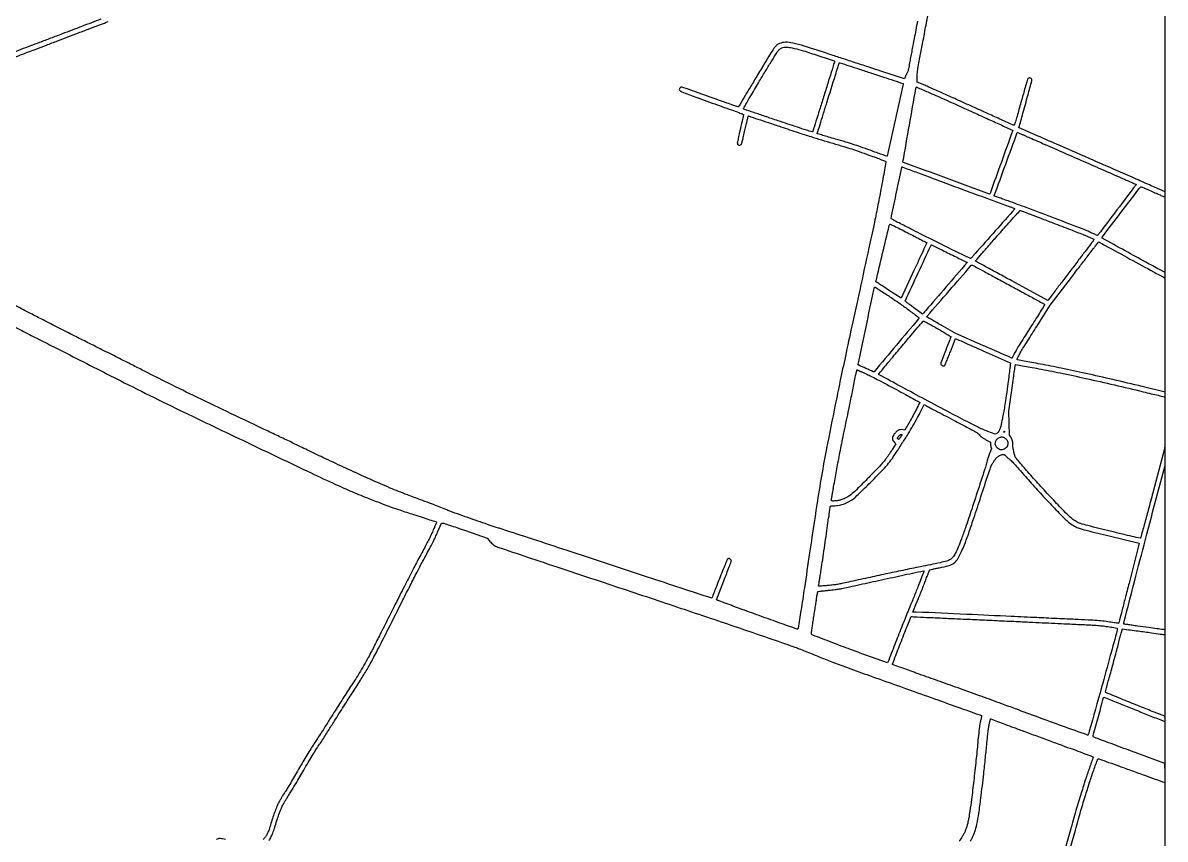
# Model space of a CAD drawing. Header units: metres. Extents: x 244 to 6504, y 133 to 4776.
# Drawn here: x 4352 to 6504, y 2454 to 3992 of the extents above; entities that cross this region are included whole.
import ezdxf

# ---------------------------------------------------------------- set-up
doc = ezdxf.new("R2010")
doc.units = ezdxf.units.M
doc.header["$MEASUREMENT"] = 0

msp = doc.modelspace()

# ---------------------------------------------------------------- linework, layer by layer
for points in [[(2390.74, 4302.36, -0.000001), (2436.6, 4383.87, -0.253439)], [(6037.25, 3995.28, -0.001031), (6034.29, 3979.01, -0.001034), (6031.3, 3962.96, -0.001868), (6028.78, 3949.83, 0.000714), (6026.52, 3938.17, 0.000752), (6024.32, 3926.71, 0.000718), (6022.46, 3916.82, 0.003389), (6021.44, 3911.13, -0.005551), (6020.4, 3905.53, -0.021191), (6019.57, 3902.07, -0.031514), (6018.65, 3899.46, -0.028581), (6017.37, 3896.89, 0.010359), (6016.41, 3895.12, 0.007847), (6015.43, 3893.15, 0.007943), (6014.56, 3891.26, 0.018252), (6013.99, 3889.81), (6012.91, 3886.76), (5968.52, 3901.27, -0.000238), (5947.8, 3908.05, -0.000123), (5921.9, 3916.55, -0.000122), (5895.28, 3925.3, -0.000185), (5872.14, 3932.92, 0.002734), (5824, 3948.51, 0.023824), (5802.28, 3954.28, 0.05706), (5788.79, 3955.61, 0.095488), (5777.66, 3953.29, 0.016651), (5774.62, 3951.89, 0.04718), (5772.65, 3950.66, 0.043196), (5770.84, 3949.02, 0.012222), (5768.33, 3946.17, 0.033666), (5765.24, 3941.93, 0.002363), (5757.45, 3929.46, 0.002726), (5747, 3912.35, 0.001047), (5732.66, 3888.45, -0.000192), (5720.52, 3868.14, -0.00031), (5710.17, 3850.87, -0.000042), (5700.94, 3835.5, -0.022695), (5700.34, 3834.59, -0.3206), (5699.07, 3834.17, -0.004671), (5691.11, 3836.73, -0.005229), (5677.9, 3841.27, -0.000529), (5646.61, 3852.41, 0.000442), (5626.27, 3859.66, 0.000723), (5609, 3865.77, 0.000063), (5593.52, 3871.22, 0.084794), (5592.9, 3871.33, 0.146142), (5591.64, 3870.95, 0.052375), (5590.18, 3869.76, 0.052374), (5588.99, 3868.28, 0.143912), (5588.62, 3867.01, 0.263346), (5590.25, 3864.14, 0.036697), (5596.59, 3860.93, 0.012305), (5609.78, 3855.83, 0.000703), (5650.77, 3841.17, -0.000437), (5686.96, 3828.25, -0.005188), (5700.93, 3823.08, -0.005258), (5708.99, 3819.91, -0.373226), (5709.59, 3818.72, 0.005015), (5706.86, 3807.23, 0.001283), (5702.66, 3788.57, 0.000248), (5698.14, 3768.13, 0.054418), (5697.92, 3766.16, 0.040264), (5697.99, 3765.34, 0.029768), (5698.19, 3764.46, 0.030367), (5698.47, 3763.65, 0.057547), (5698.82, 3763.04, 0.158162), (5700.02, 3762.17, 0.08211), (5701.88, 3761.89, 0.078537), (5703.82, 3762.23, 0.118738), (5705.26, 3763.15, 0.125516), (5705.97, 3764.39, 0.003425), (5707.6, 3770.47, 0.005641), (5709.65, 3778.68, 0.002031), (5712.38, 3790.4, -0.000739), (5714.69, 3800.41, -0.00121), (5716.68, 3808.88, -0.000111), (5718.47, 3816.47, -0.138927), (5718.62, 3816.73, -0.283233), (5718.89, 3816.8, -0.000033), (5736.81, 3810.89, -0.000857), (5756.63, 3804.31, -0.000516), (5780.12, 3796.44, 0.001122), (5812.62, 3785.6, 0.002843), (5836.3, 3777.91, 0.003575), (5856.59, 3771.6, 0.003178), (5877.77, 3765.33, -0.002049), (5898.84, 3759.15, -0.005887), (5913.4, 3754.63, -0.00628), (5927.33, 3749.92, -0.002616), (5946, 3743.24, -0.001804), (5959.38, 3738.33, -0.004154), (5969.39, 3734.51, -0.001005), (5977.51, 3731.32, -0.253585), (5977.99, 3730.74, -0.095065), (5978, 3729.99, -0.000121), (5975.31, 3715.11, -0.001062), (5972.27, 3698.45, -0.000653), (5968.61, 3678.84, -0.002709), (5962.17, 3645.55, -0.002846), (5955.48, 3612.87, -0.001691), (5945.96, 3568.51, -0.000331), (5928.53, 3488.77, 0.000531), (5913.65, 3420.57, 0.000939), (5901.54, 3364.27, 0.001118), (5891.37, 3316.06, 0.001553), (5882.5, 3272.82, 0.001435), (5866.05, 3190.22, 0.005456), (5856.5, 3138.5, 0.005108), (5847.77, 3084.98, 0.001146), (5834.05, 2993.61, -0.000374), (5824.31, 2928.06, -0.001247), (5817.78, 2885.07, -0.000189), (5812.65, 2851.94, -0.141422), (5811.93, 2850.39, -0.307135), (5810.85, 2850.1, -0.000175), (5778.19, 2861.56, -0.002169), (5743.72, 2873.84, -0.00176), (5706.87, 2887.3), (5689.71, 2893.63, 0.000001), (5674.92, 2899.09), (5662.02, 2903.85, 0.000021), (5660.45, 2904.43), (5658.42, 2905.17), (5672.54, 2941.28, 0.001206), (5677.95, 2955.22, 0.001914), (5682.51, 2967.18, 0.000404), (5686.47, 2977.71, 0.089715), (5686.66, 2978.75, 0.139372), (5686.28, 2980.1, 0.063434), (5685.12, 2981.53, 0.063066), (5683.62, 2982.64, 0.128783), (5682.22, 2983.01, 0.066031), (5681.6, 2982.93, 0.033996), (5680.85, 2982.67, 0.033082), (5680.1, 2982.29, 0.042605), (5679.48, 2981.85, 0.118093), (5678.58, 2980.63, 0.001427), (5674.77, 2971.5, 0.003696), (5670.09, 2959.97, 0.001609), (5664.04, 2944.59, -0.000069), (5658.65, 2930.73, -0.000114), (5654.09, 2919.04, -0.000003), (5649.96, 2908.46, -0.0387), (5649.89, 2908.33, -0.354303), (5649.78, 2908.29, -0.000001), (5592.12, 2927.27, -0.000136), (5528.69, 2948.18, -0.000082), (5453.35, 2973.04, 0.000165), (5377.38, 2998.1, 0.000257), (5311.87, 3019.65, 0.00007), (5254.73, 3038.4, 0.008931), (5247.59, 3040.61, -0.01315), (5231.89, 3045.59, -0.001338), (5195.01, 3058.5, -0.000654), (5156.12, 3072.28, -0.035196), (5148.93, 3075.42, 0.028038), (5145.69, 3076.89, 0.001002), (5132.93, 3081.82, 0.001845), (5117.82, 3087.55, 0.001291), (5100.74, 3093.91, -0.001687), (5076.67, 3102.9, -0.004346), (5059.36, 3109.6, -0.005052), (5043.75, 3115.98, -0.003142), (5025.56, 3123.77, -0.003721), (4994.43, 3137.6, -0.001899), (4955.53, 3155.42, -0.001894), (4917.13, 3173.36, -0.004101), (4887.77, 3187.51, 0.002252), (4874.96, 3193.74, 0.000547), (4853.75, 3203.91, 0.000561), (4829.39, 3215.53, 0.000558), (4804.97, 3227.1, -0.001172), (4735.77, 3260.01, -0.001568), (4673.16, 3290.21, -0.001753), (4619.13, 3316.72, -0.003502), (4576.62, 3338.13, 0.001208), (4554.6, 3349.35, 0.000587), (4526.4, 3363.58, 0.000582), (4497, 3378.34, 0.000839), (4470.96, 3391.32, -0.001655), (4444.78, 3404.42, -0.001111), (4414.93, 3419.56, -0.001118), (4386.09, 3434.36, -0.00221), (4363.27, 3446.26, 0.001943), (4335, 3461.02, 0.003556)], [(4506.53, 4550.67, -0.000012), (4466.32, 4647.8, -0.340914)], [(6321.33, 2423.59), (6334.92, 2471.61, -0.002075), (6345.46, 2508.29, -0.003685), (6354.5, 2538.4, -0.004383), (6362.66, 2564.09, -0.005983), (6370.49, 2587.07, -0.001582), (6374.47, 2598.21, -0.014732), (6376.35, 2602.96, -0.029857), (6377.6, 2605.45, -0.31998), (6378.57, 2605.89, -0.037537), (6379.61, 2605.6, -0.00006), (6397.65, 2599.16, -0.000476), (6417.9, 2591.9, -0.000294), (6441.68, 2583.34, 0.00016), (6465.39, 2574.79, 0.000264), (6485.41, 2567.59, 0.000008), (6503.53, 2561.09, 0.086357), (6503.79, 2561.04, 0.411341), (6503.93, 2561.17, 0.000329), (6503.97, 2566.34, 0.002857), (6503.99, 2572.16, 0.001713), (6503.94, 2579.07), (6503.77, 2597.1), (6435.87, 2622.03, -0.000473), (6397.63, 2636.11, -0.003728), (6379.96, 2642.79, -0.001942), (6368.73, 2647.18, -0.333372), (6368.09, 2648.22, -0.044633), (6368.42, 2650.03, -0.000056), (6378.25, 2685.37, -0.000027), (6388.21, 2721.14, -0.094692), (6388.6, 2721.94, -0.3375), (6388.8, 2721.99, -0.00006), (6399.69, 2717.64, -0.001202), (6411.77, 2712.77, -0.000723), (6426.08, 2706.94, 0.0015), (6451.74, 2696.54, 0.001533), (6477.26, 2686.36, 0.000205), (6501.94, 2676.63, 0.094115), (6503.65, 2676.3, 0.382656), (6503.84, 2676.48, 0.010688), (6503.95, 2677.71, 0.016689), (6504, 2679.25, 0.010022), (6503.96, 2681.09), (6503.77, 2685.87), (6483.21, 2693.84, -0.003333), (6456.44, 2704.42, -0.002053), (6425.07, 2717.22, -0.000132), (6392.04, 2730.85, -0.303581), (6391.49, 2731.69, -0.06673), (6391.57, 2732.27, -0.000125), (6394.12, 2741.63, -0.000916), (6397.02, 2752.14, -0.000567), (6400.46, 2764.49, 0.001391), (6404.4, 2778.71, 0.000934), (6408.82, 2794.98, 0.000941), (6413.05, 2810.75, 0.001862), (6416.33, 2823.28, -0.000707), (6419, 2833.56, -0.001157), (6421.29, 2842.26, -0.000106), (6423.36, 2850.04, -0.132027), (6423.52, 2850.32, -0.233216), (6423.98, 2850.47, -0.000034), (6452.97, 2846.65, -0.000913), (6478.62, 2843.22, -0.003271), (6494.99, 2840.89, 0.003732), (6501.6, 2839.95, 0.121464), (6503.2, 2840.13, 0.286843), (6503.94, 2841.07, 0.025746), (6504.1, 2844.22, 0.008133), (6504.06, 2846.77, 0.069899), (6503.86, 2847.88, 0.162723), (6503.42, 2848.48, 0.098826), (6502.61, 2848.84, 0.019784), (6500.02, 2849.32, 0.00053), (6488.56, 2850.93, 0.000914), (6473.33, 2853.02, 0.000341), (6451.93, 2855.91, -0.001918), (6441.96, 2857.29, -0.003185), (6433.57, 2858.54, -0.000412), (6426.15, 2859.7, -0.369326), (6425.93, 2859.95, -0.063609), (6426.3, 2862.79, -0.000032), (6448.98, 2950.1, -0.000522), (6469.54, 3028.9, -0.001431), (6484.28, 3084.49), (6504.12, 3158.48), (6503.95, 3175.35), (6503.77, 3192.23), (6480.94, 3107.14, -0.000235), (6472.16, 3074.47, -0.000387), (6464.7, 3046.85, -0.000021), (6457.95, 3021.96, -0.072349), (6457.71, 3021.39, -0.321413), (6457.19, 3021.18, -0.000227), (6441.96, 3024.7, -0.002134), (6423.97, 3028.95, -0.000989), (6400.63, 3034.61, -0.001051), (6358.19, 3045.1, -0.018499), (6344.59, 3049.03, -0.054167), (6336.46, 3052.73, -0.041307), (6328.48, 3058.39, -0.024408), (6316.52, 3069.5, -0.003783), (6294.12, 3092.8, -0.004478), (6269.8, 3118.95, -0.005855), (6248.06, 3143.32, -0.001798), (6238.14, 3154.78, -0.002752), (6229.64, 3164.79, -0.000951), (6222.37, 3173.48, -0.074617), (6221.44, 3175, -0.045051), (6220.07, 3179.33, -0.008098), (6218.39, 3187.62, -0.006629), (6216.94, 3196.01, -0.071278), (6216.88, 3199.45, 0.071228), (6216.83, 3202.56, 0.036829), (6215.94, 3206.35, 0.036446), (6214.46, 3210.07, 0.056627), (6212.62, 3212.99), (6210.53, 3215.58), (6210.16, 3238.3), (6209.78, 3261.02), (6215.68, 3304.6, -0.001177), (6218.25, 3323.29, -0.002945), (6220.24, 3336.92, -0.00052), (6221.93, 3347.96, -0.268799), (6222.35, 3348.48, -0.136228), (6222.99, 3348.54, -0.000179), (6235.52, 3346.33, -0.001527), (6249.55, 3343.8, -0.000938), (6266.07, 3340.75, -0.005239), (6306.03, 3332.84, -0.002857), (6354.9, 3322.35, -0.002684), (6408.38, 3310.25, -0.002548), (6462.66, 3297.37, 0.000465), (6477.95, 3293.67, 0.000753), (6490.96, 3290.56, 0.000097), (6502.56, 3287.81, 0.058279), (6503.24, 3287.73, 0.284708), (6503.64, 3287.98, 0.067922), (6503.9, 3288.75, 0.03736), (6504.06, 3290.09, 0.010169), (6504.1, 3292.21), (6504.1, 3296.68), (6460.88, 3307.12, 0.002213), (6405.6, 3320.2, 0.002797), (6354.37, 3331.78, 0.003078), (6308.38, 3341.61, 0.004988), (6269.15, 3349.34, -0.000262), (6252.63, 3352.43, -0.000424), (6238.58, 3355.08, -0.000053), (6226.05, 3357.45, -0.033752), (6225.37, 3357.63, -0.356206), (6225.11, 3358.04, -0.048542), (6225.34, 3359.08, -0.029593), (6225.98, 3360.71, -0.008286), (6227.17, 3363.18, -0.014076), (6231.03, 3370.34, -0.007202), (6236.25, 3379.11, -0.003549), (6244.77, 3392.76, -0.000524), (6262.22, 3420.21), (6287.75, 3460.29), (6327.48, 3512.62, -0.000284), (6343.12, 3533.21, -0.000386), (6357.27, 3551.77, -0.000254), (6369.17, 3567.35, -0.004366), (6373.12, 3572.42), (6379.04, 3579.88), (6381.12, 3578.63, 0.010574), (6391.09, 3572.9, 0.000255), (6437.83, 3547.37, 0.000496), (6482.35, 3523.15, 0.003979), (6502.94, 3512.19, 0.188121), (6503.55, 3512.12, 0.271317), (6503.92, 3512.5, 0.057672), (6504.07, 3513.65, 0.004552), (6504.1, 3516.75), (6504.1, 3521.93), (6493.67, 3527.42, -0.003931), (6467.71, 3541.37, -0.001223), (6428.94, 3562.71, -0.000047), (6385.42, 3586.82, -0.362765), (6385.15, 3587.52, -0.081158), (6385.73, 3588.62, -0.000019), (6420.88, 3634.75, -0.000056), (6455.34, 3679.95, -0.026713), (6457.72, 3682.75, -0.254723), (6459.05, 3683.18, -0.042736), (6461.73, 3682.44, -0.015011), (6466.76, 3680.4, -0.001058), (6480.65, 3674.23, 0.000172), (6489.07, 3670.47, 0.000272), (6496.29, 3667.25, 0.00006), (6502.63, 3664.43, 0.011879), (6503.27, 3664.17, 0.370662), (6503.66, 3664.3, 0.086423), (6503.92, 3665.01, 0.036349), (6504.06, 3666.39, 0.007856), (6504.1, 3668.8), (6504.1, 3673.76), (6484.06, 3682.72, 0.001517), (6471.48, 3688.3, 0.000158), (6441.89, 3701.3, 0.000196), (6406.63, 3716.77, 0.000157), (6368.63, 3733.4, -0.000068), (6305.68, 3760.94, -0.000209), (6263.12, 3779.59, -0.000009), (6229.21, 3794.47, -0.071306), (6228.69, 3794.79, -0.293336), (6228.65, 3794.93, -0.00002), (6232.18, 3807.74, -0.000673), (6236.1, 3821.89, -0.000405), (6240.78, 3838.68, 0.001092), (6245.48, 3855.59, 0.001711), (6249.44, 3870.15, 0.000434), (6252.84, 3882.89, 0.065132), (6253.04, 3884.39, 0.145211), (6252.36, 3886.69, 0.150231), (6250.54, 3888.21, 0.145622), (6248.13, 3888.47, 0.134643), (6245.89, 3887.39, 0.139005), (6244.96, 3885.96, 0.002393), (6242.19, 3876.93, 0.004174), (6238.41, 3863.99, 0.001023), (6232.41, 3842.63, -0.000593), (6224.97, 3816.05, -0.006932), (6221.91, 3805.71, -0.009073), (6219.99, 3799.91, -0.380147), (6218.93, 3799.33, -0.050636), (6217.89, 3799.67, -0.000051), (6195.61, 3809.7, -0.000509), (6170.72, 3820.94, -0.000313), (6141.42, 3834.22, 0.000684), (6111.2, 3847.89, 0.000885), (6083.43, 3860.35, 0.000667), (6060.12, 3870.72, 0.007874), (6051, 3874.6), (6036.76, 3880.38), (6036.7, 3888.28, -0.025389), (6037.06, 3896.39, -0.014887), (6038.27, 3906.05, -0.008204), (6040.73, 3920.32, -0.001565), (6045.71, 3946.18, 0.001772), (6048.34, 3959.84, 0.00107), (6051.36, 3976.03, 0.001072), (6054.28, 3992.13, 0.00188), (6056.63, 4005.47, -0.004216)], [(4498.45, 3999.11, 0.000102), (4481.04, 3992.5, 0.000101), (4462.07, 3985.29, 0.000122), (4444.27, 3978.51, -0.000213), (4425.62, 3971.41, -0.000138), (4404, 3963.2, -0.000138), (4382.85, 3955.18, -0.000261), (4365.78, 3948.72, 0.003547), (4330.24, 3935.02, 0.000584)], [(4331.8, 3925.86, -0.003869), (4362.46, 3937.69, 0.000374), (4376.44, 3942.97, 0.000143), (4395.87, 3950.34, 0.000142), (4416.97, 3958.35, 0.000174), (4436.66, 3965.85, -0.00012), (4456.47, 3973.39, -0.000095), (4477.93, 3981.55, -0.000096), (4497.87, 3989.12, -0.000237), (4512.5, 3994.67, 0.001139)], [(4212.18, 3782.53, -0.00001), (4187.33, 3772.81, -0.000308)], [(4815.69, 2452.14, 0.033289), (4817.41, 2454.83, 0.009221), (4819.73, 2459.28, 0.014527), (4821.68, 2463.47, 0.01236), (4823.49, 2468, 0.010819), (4825.28, 2473.17, 0.006661), (4827.18, 2479.33, -0.006264), (4831.32, 2492.79, -0.010983), (4835.12, 2503.8, -0.013189), (4838.76, 2512.86, -0.021631), (4842.36, 2520.3, -0.01151), (4844.02, 2523.22, -0.002432), (4847.05, 2528.23, -0.002546), (4850.63, 2534, -0.002414), (4854.33, 2539.84, 0.006231), (4859, 2547.33, 0.001866), (4865.92, 2558.85, 0.00187), (4873.59, 2571.85, 0.002025), (4880.97, 2584.56, -0.002706), (4889.2, 2598.7, -0.003599), (4896.84, 2611.46, -0.004018), (4903.72, 2622.56, -0.007093), (4909.6, 2631.59, 0.003189), (4914.73, 2639.33, 0.001673), (4921.01, 2649.03, 0.001664), (4927.39, 2659.01, 0.002555), (4932.84, 2667.69, -0.001982), (4938.86, 2677.32, -0.000778), (4947.23, 2690.54, -0.00077), (4956.33, 2704.81, -0.000961), (4964.82, 2718.04, 0.000396), (4979.51, 2740.84, 0.001899), (4987.82, 2753.88, 0.00305), (4994.02, 2763.82, 0.002619), (5000.42, 2774.34, 0.01392), (5008.1, 2787.96, 0.002426), (5021.72, 2814.1, 0.001993), (5040.68, 2851.26, 0.000689), (5067.77, 2905.07, -0.001251), (5081.64, 2932.55, -0.001678), (5094.35, 2957.37, -0.001815), (5105.14, 2978.08, -0.005691), (5112.6, 2991.88, 0.002919), (5119.73, 3004.9, 0.007354), (5124.73, 3014.49, 0.008827), (5128.88, 3023.13, 0.006406), (5133.2, 3032.88), (5140.49, 3049.89), (5142.81, 3049.91, -0.081342), (5144.63, 3049.63, -0.001016), (5155.87, 3045.92, -0.00281), (5169.34, 3041.37, -0.001524), (5185.86, 3035.63), (5226.6, 3021.33), (5230.25, 3016.93, 0.027498), (5233.18, 3013.77, 0.021051), (5236.71, 3010.64, 0.02106), (5240.48, 3007.83, 0.027628), (5244.16, 3005.6, 0.041603), (5246.11, 3004.76, 0.000026), (5302.52, 2985.9, 0.000332), (5365.37, 2964.93, 0.000203), (5439.57, 2940.26, -0.000713), (5555.46, 2901.6, -0.000786), (5667.55, 2863.84, -0.000691), (5763.23, 2831.29, -0.004644), (5810.54, 2814.63, -0.007182), (5814.3, 2813.21, -0.000435), (5825.51, 2808.76, -0.00065), (5838.85, 2803.44, -0.00048), (5853.59, 2797.52, 0.004304), (5879.44, 2787.36, 0.003646), (5906.93, 2777.07, 0.001944), (5947, 2762.57, 0.00032), (6024.5, 2734.93, -0.000099), (6075.7, 2716.69, -0.000164), (6118.85, 2701.29, -0.000003), (6158, 2687.31, -0.100098), (6158.26, 2687.15, -0.258824), (6158.34, 2686.9, -0.001339), (6157.85, 2684.29, -0.005394), (6157.24, 2681.3, -0.003337), (6156.46, 2677.79, 0.009075), (6154.83, 2670, 0.014314), (6153.75, 2663.26, 0.008376), (6152.72, 2654.33, 0.001289), (6151.03, 2636.56, -0.003361), (6147.65, 2602.61, -0.002342), (6143.4, 2564.35, -0.002206), (6139.16, 2529.09, -0.008647), (6136.07, 2507.38, -0.001987), (6133.99, 2494.69, -0.008849), (6132.6, 2487.26, -0.014124), (6131.31, 2481.74, -0.013743), (6129.69, 2476.25, -0.017197), (6127.52, 2470.26, -0.027308), (6125.21, 2465.32, -0.019259), (6121.85, 2459.58, -0.004569), (6115.8, 2450.3, -0.014897)], [(4329.73, 3422.59, -0.000115), (4349.54, 3412.53, -0.000039), (4378.21, 3397.96, -0.000039), (4409.84, 3381.87, -0.000045), (4439.97, 3366.55, 0.000657), (4542.78, 3314.4, 0.002512), (4607.05, 3282.32, 0.002561), (4671.03, 3251.18, 0.000702), (4772.18, 3202.77, 0.000251), (4894.66, 3144.44, 0.003165), (4941, 3122.76, 0.007823), (4971.74, 3109.19, 0.006389), (5005.02, 3095.62, 0.001812), (5029.53, 3086.09, 0.006258), (5045.5, 3080.17, 0.006093), (5061.83, 3074.58, 0.001649), (5087.82, 3066.12, -0.000528), (5104.24, 3060.82, -0.000865), (5118.13, 3056.3, -0.00007), (5130.58, 3052.21, -0.109781), (5130.98, 3051.98, -0.307224), (5131.06, 3051.6, -0.000981), (5129.2, 3046.9, -0.004795), (5127, 3041.55, -0.002926), (5124.31, 3035.27, -0.006768), (5120.25, 3026.29, -0.007649), (5116.11, 3017.78, -0.006712), (5111.27, 3008.52, -0.003555), (5105.04, 2997.18, 0.00682), (5097.66, 2983.53, 0.001563), (5085.58, 2960.27, 0.001463), (5070.65, 2931.1, 0.000917), (5053.35, 2896.89, -0.000166), (5037.71, 2865.86, -0.000218), (5023.42, 2837.56, -0.000158), (5011.43, 2813.85, -0.002108), (5006.98, 2805.15, -0.009211), (5000.87, 2793.85, -0.003625), (4992.07, 2778.51, -0.003487), (4983.21, 2763.57, -0.012247), (4977.21, 2754.14, 0.004962), (4969.27, 2742.07, 0.000633), (4952.5, 2715.92, 0.00077), (4935.66, 2689.48, 0.002682), (4924.89, 2672.33, -0.002541), (4919.44, 2663.64, -0.001655), (4913.07, 2653.66, -0.001664), (4906.78, 2643.97, -0.003173), (4901.66, 2636.23, 0.00709), (4895.77, 2627.18, 0.004051), (4888.9, 2616.1, 0.003622), (4881.27, 2603.36, 0.0027), (4873.04, 2589.2, -0.002085), (4865.66, 2576.48, -0.001925), (4857.99, 2563.49, -0.00192), (4851.06, 2551.97, -0.006407), (4846.39, 2544.48, 0.002845), (4842.65, 2538.59, 0.002863), (4838.99, 2532.67, 0.002793), (4835.86, 2527.48, 0.011507), (4834.06, 2524.28, 0.0238), (4830.69, 2517.17, 0.009937), (4826.8, 2507.31, 0.009339), (4822.83, 2495.99, 0.008572), (4819.17, 2484.2, -0.0121), (4815.59, 2472.96, -0.028032), (4812.24, 2464.78, -0.037041), (4808.73, 2458.64, -0.054171), (4804.73, 2453.89, -0.01378)], [(6136.87, 2450.62, 0.018269), (6140.4, 2456.61, 0.025775), (6142.89, 2461.81, 0.014504), (6145.38, 2468.35, 0.033192), (6149.28, 2482.43, 0.012531), (6152.9, 2502.56, 0.008212), (6156.91, 2531.77, 0.002293), (6162.24, 2577.6, 0.000883), (6163.87, 2592.53, 0.000783), (6165.53, 2608.08, 0.000786), (6166.97, 2622.09, 0.002404), (6167.89, 2631.59, -0.002022), (6169.52, 2648.57, -0.00693), (6170.78, 2659.59, -0.01053), (6171.96, 2667.53, -0.0189), (6173.32, 2673.98, -0.002097), (6173.97, 2676.54, -0.003307), (6174.55, 2678.72, -0.00085), (6175.08, 2680.62, -0.129536), (6175.19, 2680.82, -0.291726), (6175.39, 2680.86, -0.000036), (6188.15, 2676.2, -0.000905), (6202.28, 2671.01, -0.000545), (6219.02, 2664.81, 0.000389), (6239.49, 2657.22, 0.000196), (6265.3, 2647.68, 0.000195), (6291.96, 2637.85, 0.00029), (6315.31, 2629.27, -0.000452), (6335.53, 2621.83, -0.000743), (6352.62, 2615.49, -0.000049), (6367.98, 2609.77, -0.116234), (6368.38, 2609.51, -0.272365), (6368.47, 2609.11, -0.001135), (6367.04, 2604.72, -0.005024), (6365.34, 2599.7, -0.003091), (6363.24, 2593.83, 0.008117), (6355.76, 2572.21, 0.00413), (6347.02, 2544.81, 0.003641), (6337.33, 2512.71, 0.002568), (6326.89, 2476.49), (6313.25, 2428.22)], [(4733.29, 2453.69, 0.002775), (4728.08, 2454.75, 0.001387), (4723.65, 2455.61, 0.047423), (4722.59, 2455.72, 0.072257), (4719.5, 2455.27, 0.039836), (4715.92, 2453.89, 0.037491)]]:
    msp.add_lwpolyline(points, format="xyb")
at = {"linetype": 'ByBlock'}
msp.add_lwpolyline([(6503.77, 4771.63), (6503.77, 138.03, -0.4142136), (6499.85, 134.12), (248.05, 134.12, -0.4142136), (244.14, 138.03), (244.14, 4771.63, -0.4142136), (248.05, 4775.55), (6499.85, 4775.55)], format="xyb", dxfattribs=at)
for points in [[(5805.57, 3944.16, -0.01981), (5822.21, 3939.69, -0.00457), (5849.86, 3930.81, -0.000715), (5880.33, 3920.67, -0.408662), (5881.12, 3919.13, 0.000477), (5880.85, 3918.24, 0.000001), (5874.94, 3899.28, 0.000005), (5868.34, 3878.08, 0.000003), (5860.56, 3853.11, -0.000218), (5852.78, 3828.15, -0.000354), (5846.14, 3806.95, -0.000038), (5840.2, 3788.01, -0.03291), (5839.85, 3787.12, -0.374998), (5838.87, 3786.68, -0.001984), (5828.05, 3790.08, -0.003835), (5811.16, 3795.6, -0.00049), (5774.96, 3807.77, -0.000313), (5750.21, 3816.14, -0.00051), (5729.22, 3823.27, -0.000049), (5710.44, 3829.68, -0.052798), (5709.66, 3830.04, -0.407463), (5709.45, 3830.85, -0.001136), (5715.55, 3841.52, -0.003628), (5724.34, 3856.57, -0.000763), (5739.93, 3882.75, -0.000989), (5752.12, 3903.05, -0.001451), (5762.93, 3920.85, -0.00068), (5772.2, 3935.97, -0.026777), (5774.43, 3939.19, -0.015745), (5776.33, 3941.49, -0.041493), (5777.87, 3942.98, -0.046953), (5779.52, 3944.08, -0.025407), (5781.72, 3945.13, -0.053372), (5786.06, 3946.41, -0.055464), (5790.51, 3946.72, -0.036088), (5796.33, 3946.06, -0.009355)], [(5950.5, 3897.6, -0.00042), (5973.32, 3890.12, -0.000692), (5992.6, 3883.75, -0.000043), (6009.95, 3877.99, -0.116711), (6010.37, 3877.73, -0.256333), (6010.66, 3876.74, -0.000031), (5995.64, 3809.07, -0.000027), (5980.6, 3741.33, -0.351557), (5979.98, 3740.83, -0.085741), (5979.57, 3740.9, -0.000077), (5970.42, 3744.16, -0.000806), (5960.2, 3747.82, -0.000494), (5948.16, 3752.17, 0.002674), (5930.17, 3758.58, 0.005906), (5916.36, 3763.24, 0.005715), (5902.16, 3767.66, 0.002351), (5882.83, 3773.34, -0.000364), (5869.76, 3777.12, -0.000601), (5858.73, 3780.34, -0.00003), (5848.79, 3783.25, -0.125749), (5848.6, 3783.36, -0.277684), (5848.55, 3783.56, -0.000019), (5853.79, 3800.63, -0.000643), (5859.62, 3819.49, -0.000387), (5866.57, 3841.85, -0.000068), (5882.8, 3893.88, -0.001629), (5887.39, 3908.44, -0.001087), (5890.03, 3916.64, -0.325137), (5890.57, 3917.04, -0.078529), (5890.97, 3916.97, -0.000019), (5908.38, 3911.33, -0.000387), (5927.68, 3905.05, -0.000235)], [(6139.1, 3825.3, -0.000207), (6168.72, 3811.87, -0.000341), (6193.74, 3800.49, -0.000016), (6216.32, 3790.2, -0.074997), (6216.74, 3789.92, -0.306629), (6216.88, 3789.37, -0.000014), (6195.43, 3729.92, -0.000036), (6174.15, 3670.99, -0.090566), (6173.26, 3669.47, -0.314193), (6173.08, 3669.42, -0.000001), (6091.94, 3699.48, -0.000005), (6011.32, 3729.34, -0.039372), (6010.1, 3729.91, -0.318226), (6009.99, 3730.13, -0.000002), (6022.22, 3799.75, -0.000014), (6034.3, 3868.56, -0.035599), (6034.78, 3870.48, -0.440278), (6036.08, 3871.06, -0.001076), (6057.01, 3862.05, -0.003476), (6086.72, 3848.94, -0.000709)], [(6239.79, 3779.86, 0.001069), (6249.02, 3775.79, 0.000058), (6278.08, 3763.05, 0.000091), (6312.66, 3747.92, 0.000066), (6351.08, 3731.11, -0.000201), (6388.57, 3714.7, -0.000332), (6420.21, 3700.81, -0.000012), (6448.81, 3688.23, -0.093465), (6449.23, 3687.95, -0.374412), (6449.27, 3687.28, -0.000028), (6413.31, 3639.92, -0.000051), (6377.56, 3592.86, -0.143346), (6376.31, 3591.93, -0.191037), (6375.93, 3591.94, -0.00154), (6373.11, 3593.15, -0.005256), (6369.87, 3594.6, -0.003322), (6366.11, 3596.36, 0.018805), (6351.46, 3602.66, 0.000746), (6297.1, 3623.57, 0.001434), (6243.79, 3643.82, 0.004711), (6208.43, 3656.75, -0.000741), (6198.53, 3660.28, -0.001205), (6190.15, 3663.3, -0.000136), (6182.67, 3666.03, -0.109411), (6182.34, 3666.24, -0.291465), (6182.18, 3666.92, -0.000019), (6203.76, 3726.2, -0.000019), (6225.34, 3785.48, -0.309931), (6225.88, 3785.87, -0.107062), (6226.14, 3785.82, -0.000199), (6230.11, 3784.1, -0.001446), (6234.57, 3782.16, -0.000894)], [(6092.73, 3689.5, 0.00042), (6125.99, 3677.16, 0.000484), (6157.74, 3665.45, 0.000433), (6184.66, 3655.57, 0.002822), (6198.22, 3650.7, -0.001246), (6211.67, 3645.91, -0.012166), (6217.29, 3643.74, -0.024316), (6220.19, 3642.37, -0.478496), (6220.35, 3641.52, -0.005034), (6216.42, 3636.99, -0.000029), (6179.28, 3595.06, -0.000015), (6141.25, 3552.14, -0.010172), (6139.17, 3549.89), (6137.42, 3548.07), (6100.34, 3566.21, -0.00136), (6083.4, 3574.55, -0.000779), (6062.99, 3584.71, -0.000778), (6042.51, 3594.99, -0.001294), (6025.28, 3603.73, -0.00075), (6002.84, 3615.22, -0.007426), (5993.49, 3620.2, -0.009085), (5988.17, 3623.27, -0.330163), (5987.66, 3624.5, 0.009299), (5988.68, 3628.91, 0.000046), (5998.09, 3673.43, 0.000008), (6007.85, 3719.63, 0.052102), (6007.94, 3720.48, -0.228361), (6008.03, 3720.68, -0.134865), (6008.28, 3720.78, -0.083846), (6008.65, 3720.77, -0.045055), (6009.1, 3720.64, 0.005437), (6010.04, 3720.28, 0.000004), (6034.14, 3711.3, 0.000048), (6061.03, 3701.3, 0.000029)], [(6292.78, 3615.47, -0.001346), (6325.83, 3602.75, -0.003577), (6349.34, 3593.44, -0.001717), (6367.23, 3586.13, -0.098857), (6370.18, 3584.17, -0.35714), (6370.2, 3583.93, -0.004844), (6369.32, 3582.64, -0.011063), (6368.22, 3581.13, -0.006736), (6366.86, 3579.38, 0.006215), (6364.28, 3576.09, 0.000159), (6352.86, 3561.13, 0.000339), (6339.46, 3543.55, 0.000231), (6324.26, 3523.55, -0.000012), (6309.24, 3503.77, -0.00002), (6296.4, 3486.87, -0.000003), (6285.04, 3471.91, -0.001133), (6284.16, 3470.77), (6283.05, 3469.32), (6215.22, 3506.09, -0.000262), (6189.17, 3520.23, -0.000431), (6167.14, 3532.22, -0.000028), (6147.33, 3543.04, -0.06788), (6146.81, 3543.42, -0.396951), (6146.79, 3543.89, -0.000158), (6158.71, 3557.71, -0.001971), (6172.12, 3573.13, -0.001174), (6188.21, 3591.39, -0.000751), (6209.55, 3615.41, -0.003686), (6221.72, 3628.88, -0.001428), (6230.28, 3638.16, -0.251646), (6231.51, 3638.58, -0.049252), (6232.54, 3638.3, -0.000081), (6250.06, 3631.7, -0.000633), (6269.71, 3624.26, -0.000392)], [(6031.11, 3590.49, -0.000414), (6040.14, 3585.86, -0.000676), (6047.79, 3581.91, -0.00006), (6054.64, 3578.36, -0.07701), (6054.88, 3578.18, -0.313633), (6054.93, 3577.93, -0.00004), (6047.91, 3562.65, -0.000965), (6040.1, 3545.72, -0.00058), (6030.77, 3525.67), (6006.39, 3473.42), (5982.82, 3488.97, -0.000067), (5973.77, 3494.95, -0.000111), (5966.12, 3500, -0.000006), (5959.22, 3504.56, -0.021703), (5959.07, 3504.67, -0.291874), (5958.98, 3504.94, -0.000004), (5971.78, 3558.16, -0.000034), (5984.32, 3610.28, -0.027856), (5985.08, 3612.83, -0.441017), (5985.91, 3613.17, -0.0034), (5993.23, 3609.68, -0.004831), (6004.99, 3603.83, -0.000564)], [(6097.32, 3557.54, -0.000111), (6110.18, 3551.26, -0.000182), (6121.05, 3545.94, -0.000009), (6130.85, 3541.14, -0.038364), (6131.05, 3541.02, -0.444806), (6131.09, 3540.77, -0.000005), (6091, 3494.33, -0.000095), (6052.99, 3450.33, -0.011875), (6048.09, 3444.91), (6046.69, 3443.45), (6030.66, 3455.51, -0.001621), (6024.5, 3460.18, -0.00261), (6019.29, 3464.2, -0.000459), (6014.71, 3467.77, -0.156515), (6014.46, 3468.14, -0.182046), (6014.53, 3469.01, -0.000022), (6038.76, 3521.22, -0.000017), (6063.04, 3573.53, -0.272478), (6063.54, 3573.88, -0.13134), (6063.76, 3573.83, -0.000029), (6073.58, 3569.09, -0.000601), (6084.46, 3563.81, -0.000364)], [(6208.99, 3499.07, -0.000219), (6234.93, 3485, -0.000361), (6256.87, 3473.07, -0.000021), (6276.61, 3462.3, -0.061287), (6277.1, 3461.96, -0.35864), (6277.16, 3461.51, -0.000284), (6270.72, 3451.02, -0.002635), (6263.41, 3439.28, -0.001587), (6254.62, 3425.44, 0.000779), (6238.08, 3399.45, 0.003891), (6228.94, 3384.8, 0.006893), (6223.09, 3374.95, 0.014631), (6218.89, 3367.13, -0.001106), (6217.69, 3364.74, -0.001732), (6216.64, 3362.68, -0.000446), (6215.72, 3360.89, -0.064897), (6215.58, 3360.7, -0.321928), (6215.39, 3360.66, -0.000025), (6199.74, 3367.48, -0.000773), (6182.45, 3375.05, -0.000465), (6161.95, 3384.09), (6108.51, 3407.7), (6082.24, 3422.62, -0.000605), (6072.13, 3428.38, -0.000971), (6063.52, 3433.32, -0.000154), (6055.89, 3437.72, -0.060771), (6055.4, 3438.09, -0.399302), (6055.34, 3439.33, -0.000089), (6097.13, 3487.44, -0.0001), (6138.88, 3535.47, -0.285183), (6140.42, 3535.95, -0.059337), (6141.19, 3535.64, -0.00004), (6160.98, 3525.01, -0.000488), (6183.01, 3513.13, -0.000298)], [(5992.37, 3471.67, -0.008805), (6005.33, 3462.7, -0.003938), (6022.06, 3450.46, -0.000469), (6039.94, 3437.15, -0.328645), (6040.26, 3436.07, -0.090074), (6039.52, 3434.78, -0.000024), (5997.66, 3385.05, -0.000011), (5955.54, 3335.03, -0.221241), (5954.96, 3334.76, -0.105948), (5954.11, 3334.94, -0.000179), (5940.3, 3341.15, -0.000241), (5926.62, 3347.31, -0.076812), (5925.63, 3347.96, -0.268398), (5925.43, 3348.59, -0.000012), (5940.52, 3419.89, -0.000087), (5955.18, 3489.03, -0.029746), (5956.61, 3494.23, -0.481325), (5957.32, 3494.49, -0.002802), (5964.13, 3490.24, -0.005364), (5974.17, 3483.76, -0.001009)], [(6075.47, 3415.93, -0.002342), (6085.64, 3410.08, -0.004658), (6093.62, 3405.34, -0.000981), (6100.3, 3401.28, -0.367054), (6100.46, 3400.77, 0.005077), (6095.79, 3388.91, 0.001607), (6089.05, 3371.1, 0.000226), (6081.73, 3351.55, 0.08967), (6081.47, 3350.1, 0.169241), (6082.21, 3347.98, 0.127097), (6084.19, 3346.48, 0.12458), (6086.69, 3346.11, 0.159919), (6088.8, 3347.05, 0.110066), (6089.45, 3347.98, 0.001251), (6092.39, 3355.04, 0.003777), (6095.71, 3363.25, 0.002446), (6099.43, 3372.8), (6108.93, 3397.52), (6111.59, 3396.36, -0.001695), (6127.37, 3389.44, -0.00015), (6167.09, 3371.83, -0.000004), (6212.21, 3351.82, -0.087387), (6212.6, 3351.56, -0.236975), (6212.7, 3351.28, -0.000071), (6211.1, 3338.67, -0.001195), (6209.29, 3324.66, -0.000723), (6207.08, 3308.07, -0.001244), (6203.84, 3284.49, -0.004527), (6201.61, 3269.53, -0.006672), (6199.61, 3257.95, -0.006667), (6197.31, 3246.42, -0.005639), (6194.2, 3232.6, -0.032987), (6192, 3225.49, -0.06747), (6189.74, 3221.35, -0.116696), (6186.77, 3218.82), (6184.1, 3217.46), (6170.08, 3222.56, -0.013616), (6160.02, 3226.55, -0.013673), (6150.2, 3231.07, -0.005766), (6135.34, 3238.62, -0.000542), (6099.06, 3257.63, -0.001337), (6051.8, 3282.63, -0.001595), (6007.38, 3306.47, -0.000099), (5965.02, 3329.38, -0.272312), (5964.37, 3330.45, -0.177471), (5964.54, 3330.93, -0.000065), (5976.65, 3345.57, -0.001024), (5990.15, 3361.81, -0.000621), (6006.19, 3380.97, -0.000876), (6025.46, 3403.86, -0.002884), (6038.29, 3418.86, -0.0006), (6048.19, 3430.27, -0.277884), (6049.09, 3430.57, -0.069189), (6049.89, 3430.26, -0.000359), (6057.29, 3426.16, -0.001595), (6065.7, 3421.46, -0.001009)], [(5939.52, 3331.53, -0.010331), (5948.5, 3327.26, -0.003408), (5961.5, 3320.61, -0.002889), (5977.87, 3311.99, -0.001585), (5997.82, 3301.25, -0.000076), (6014.54, 3292.17, -0.000125), (6028.65, 3284.51, -0.000004), (6041.42, 3277.57, -0.04314), (6041.57, 3277.46, -0.357837), (6041.72, 3276.78, -0.000536), (6035.45, 3264.59, -0.004178), (6029.06, 3252.45, -0.005099), (6022.87, 3241.21), (6013.73, 3225), (6010.67, 3225.59, 0.077039), (6005.57, 3225.78, 0.090075), (6000.94, 3224.37, 0.08102), (5996.75, 3221.26, 0.049983), (5992.91, 3216.44, 0.040875), (5990.58, 3212.06, 0.123826), (5990.04, 3208.74, 0.127029), (5991.13, 3205.62, 0.044065), (5994.15, 3201.88), (5996.76, 3199.16), (5990.32, 3188.96, -0.006984), (5987.38, 3184.43, -0.004426), (5983.82, 3179.22, -0.004445), (5980.24, 3174.18, -0.008192), (5977.22, 3170.15, -0.02528), (5965.54, 3156.54, -0.00477), (5942.75, 3133.02, -0.003734), (5919.35, 3109.68, -0.043555), (5909.4, 3101.47, -0.025649), (5906.04, 3099.4, -0.011256), (5901.39, 3096.99, -0.011233), (5896.65, 3094.81, -0.026613), (5893.01, 3093.45, -0.022993), (5891.31, 3093, -0.008048), (5888.84, 3092.51, -0.007972), (5886.11, 3092.06, -0.009234), (5883.48, 3091.72, -0.014904), (5879.11, 3091.37, -0.065199), (5876.53, 3091.57, -0.168212), (5875.31, 3092.31, -0.250114), (5875.06, 3093.51, 0.027287), (5875.26, 3094.38, 0.00023), (5876.47, 3101.21, 0.000816), (5877.85, 3109.05, 0.000526), (5879.42, 3118.15, -0.00277), (5884.83, 3148.62, -0.002903), (5890.49, 3178.56, -0.002495), (5897.21, 3212.1, -0.001292), (5905.93, 3253.94, 0.001392), (5907.41, 3261.05, 0.000318), (5909.87, 3273.09, 0.000329), (5912.69, 3286.97, 0.00032), (5915.51, 3300.98, -0.000218), (5920.92, 3327.81, -0.006142), (5922.42, 3334.76, -0.016737), (5923.31, 3338.14, -0.446822), (5924.06, 3338.5, -0.005507), (5924.63, 3338.25, -0.000049), (5928.91, 3336.32, -0.000169), (5933.83, 3334.1, -0.000109)], [(6105.16, 3244.02, -0.000561), (6134.3, 3228.72, -0.007291), (6145.06, 3222.85, -0.018831), (6150.77, 3219.34, -0.077469), (6153.75, 3216.6, 0.04441), (6156.39, 3213.83, 0.023816), (6160.08, 3210.88, 0.020696), (6164.69, 3207.83, 0.014175), (6170.15, 3204.75), (6174.87, 3202.25), (6174.87, 3199.14, 0.027201), (6174.95, 3197.75, 0.017076), (6175.18, 3196.13, 0.017134), (6175.52, 3194.56, 0.02981), (6175.92, 3193.28), (6176.97, 3190.54), (6173.65, 3182.52, 0.010703), (6172.3, 3179.05, 0.008492), (6170.99, 3175.25, 0.008601), (6169.89, 3171.68, 0.021177), (6169.24, 3169.01, -0.028679), (6167.05, 3160.56, -0.000576), (6153.45, 3118.45, -0.001565), (6139.57, 3076.11, -0.002698), (6127.73, 3040.97, -0.005632), (6120.25, 3019.96, -0.012821), (6114.03, 3004.31, -0.016413), (6108.65, 2992.81, -0.048297), (6103.97, 2985.45, -0.093295), (6099.23, 2981.28, -0.062889), (6092.62, 2978.4, -0.019798), (6080.21, 2975.3, -0.001251), (6043.38, 2967.73, 0.001234), (6009.83, 2960.84, 0.001371), (5977.47, 2954.01, 0.001318), (5944.04, 2946.77, 0.000986), (5907.25, 2938.63, -0.002963), (5894.83, 2935.93, -0.01092), (5886.93, 2934.44, -0.012337), (5879.47, 2933.39, -0.004597), (5868.93, 2932.27, -0.001693), (5862.22, 2931.65, -0.002761), (5856.52, 2931.16, -0.000398), (5851.47, 2930.77, -0.219053), (5851.19, 2930.87, -0.237506), (5851.1, 2931.15, -0.000323), (5851.95, 2936.89, -0.002554), (5852.96, 2943.35, -0.001559), (5854.2, 2950.96, 0.003588), (5855.95, 2961.93, 0.00079), (5858.78, 2980.8, 0.000821), (5861.99, 3002.62, 0.00079), (5865.17, 3024.74, -0.000173), (5868.13, 3045.56, -0.000275), (5870.69, 3063.38, -0.000054), (5872.95, 3079.1, -0.013677), (5873.19, 3080.48, -0.056994), (5873.5, 3081.45, -0.170814), (5873.98, 3081.94, -0.102867), (5874.82, 3082.17, -0.014132), (5876.65, 3082.23, 0.023889), (5881.48, 3082.47, 0.012952), (5887.4, 3083.2, 0.012824), (5893.1, 3084.21, 0.032207), (5897.17, 3085.31, 0.019424), (5902.16, 3087.24, 0.016903), (5907.23, 3089.63, 0.017154), (5912.04, 3092.31, 0.022316), (5916.23, 3095.11, 0.031594), (5919.18, 3097.57, 0.001835), (5927.67, 3105.68, 0.002781), (5937.7, 3115.44, 0.002041), (5948.71, 3126.36, 0.00369), (5969.23, 3147.19, 0.016913), (5980.63, 3159.76, 0.022903), (5989.47, 3171.22, 0.011058), (5999.77, 3186.62, -0.001474), (6003.56, 3192.55, -0.001254), (6007.61, 3198.78, -0.001263), (6011.32, 3204.44, -0.003571), (6013.95, 3208.36, 0.015756), (6019.9, 3217.74, 0.004342), (6028.67, 3232.86, 0.004591), (6037.54, 3248.79, 0.008919), (6044.27, 3261.71), (6049.97, 3273.11), (6054.62, 3270.58, 0.003277), (6057.95, 3268.8, 0.000106), (6071.39, 3261.74, 0.000204), (6087.24, 3253.41, 0.000142)], [(6006.85, 3214.03, -0.007011), (6005.12, 3211.38, -0.013957), (6003.67, 3209.33, -0.009925), (6002.47, 3207.81, -0.22503), (6001.98, 3207.57, -0.109252), (6001.75, 3207.62, -0.016542), (6001.33, 3207.84, -0.017875), (6000.84, 3208.13, -0.01461), (6000.34, 3208.47, -0.045368), (5999.65, 3209.08, -0.216072), (5999.48, 3209.56, -0.116642), (5999.7, 3210.18, -0.009763), (6000.63, 3211.62, -0.031082), (6002.27, 3213.74, -0.043051), (6004.01, 3215.41, -0.050507), (6005.68, 3216.49, -0.118986), (6007.12, 3216.84), (6008.62, 3216.85)], [(6200.57, 3210.95, -0.111599), (6205.6, 3206.73, -0.139104), (6207.83, 3201.07, -0.142598), (6206.73, 3195.2, -0.119464), (6202.6, 3190.36, -0.070735), (6199.02, 3188.47, -0.098096), (6195.44, 3187.93, -0.094259), (6191.82, 3188.8, -0.060832), (6188.12, 3191.03, -0.135091), (6184.81, 3195.51, -0.125164), (6184.13, 3201.2, -0.120783), (6186.25, 3206.67, -0.12053), (6190.67, 3210.54, -0.042209), (6193.36, 3211.67, -0.06783), (6195.81, 3212.1, -0.072582), (6198.16, 3211.86, -0.056506)], [(6201.37, 3221.82, -0.062722), (6201.32, 3221.44, -0.08088), (6201.18, 3221.11, -0.098158), (6200.97, 3220.9, -0.152681), (6200.73, 3220.82, -0.184534), (6200.52, 3220.9, -0.147206), (6200.39, 3221.11, -0.100118), (6200.37, 3221.44, -0.055937), (6200.47, 3221.82, -0.02136), (6200.63, 3222.2, -0.030395), (6200.81, 3222.52, -0.030693), (6200.99, 3222.75, -0.222225), (6201.11, 3222.81, -0.289661), (6201.21, 3222.75, -0.046727), (6201.29, 3222.52, -0.039339), (6201.35, 3222.2, -0.024748)], [(6204.05, 3176.05, 0.015738), (6205.45, 3174.69, 0.008529), (6207.27, 3173.11, 0.008489), (6209.17, 3171.56, 0.013267), (6210.86, 3170.29, -0.048602), (6213.75, 3167.8, -0.004937), (6219.95, 3161.17, -0.004701), (6228.56, 3151.59, -0.001566), (6241, 3137.4, 0.005684), (6263.03, 3112.68, 0.004593), (6287.23, 3086.63, 0.004105), (6309.37, 3063.62, 0.021899), (6322.09, 3051.7, 0.039555), (6331.22, 3045.05, 0.055956), (6340.31, 3040.78, 0.020755), (6355.16, 3036.41, 0.001348), (6398.78, 3025.67), (6455.42, 3011.87), (6436.17, 2936.85, -0.000405), (6428.75, 2908.05, -0.000668), (6422.44, 2883.72, -0.000035), (6416.71, 2861.81, -0.133221), (6416.45, 2861.36, -0.228018), (6416.02, 2861.21, -0.001687), (6412.19, 2861.65, -0.00585), (6407.75, 2862.23, -0.003664), (6402.58, 2863, 0.00979), (6389.39, 2864.82, 0.00952), (6376.02, 2866.13, 0.006822), (6359.21, 2867.23, 0.002181), (6334.19, 2868.41, -0.000552), (6319.37, 2869.06, -0.00026), (6300.23, 2869.94, -0.000257), (6280.18, 2870.87, -0.000363), (6262.31, 2871.73, 0.000606), (6214.19, 2874.01, 0.000127), (6129.9, 2877.89, 0.000013), (6035.19, 2882.22, 0.011325), (6030.7, 2882.32), (6028.62, 2882.32), (6035.84, 2899.38, 0.003701), (6039.2, 2907.49, 0.001776), (6043.4, 2917.94, 0.00176), (6047.7, 2928.89, 0.002515), (6051.44, 2938.63, -0.001648), (6054.7, 2947.19, -0.002592), (6057.57, 2954.51, -0.000658), (6060.12, 2960.9, -0.100483), (6060.54, 2961.55, -0.139945), (6061.2, 2961.91, -0.00153), (6066.21, 2963.09, -0.004645), (6072.04, 2964.38, -0.00299), (6078.82, 2965.77, 0.017184), (6096.9, 2970.02, 0.091882), (6105.99, 2974.4, 0.100467), (6112.52, 2981.56, 0.02254), (6120.38, 2996.19, 0.020109), (6125.84, 3008.79, 0.006924), (6132.72, 3027.43, 0.004767), (6141.89, 3054.14, 0.001464), (6155.23, 3094.63, -0.000392), (6169.31, 3137.69, -0.006704), (6174.13, 3151.75, -0.021174), (6177.22, 3159.35, -0.045248), (6180.36, 3164.85, -0.004268), (6181.93, 3167.06, -0.003815), (6183.6, 3169.33, -0.003827), (6185.14, 3171.35, -0.011875), (6186.21, 3172.68, -0.058395), (6188.69, 3174.99, -0.037944), (6192.02, 3177.07, -0.038432), (6195.5, 3178.56, -0.079129), (6198.42, 3179.06, -0.041764), (6199.97, 3178.95, -0.083942), (6201.14, 3178.56, -0.062312), (6202.32, 3177.72, -0.015042)], [(6049.36, 2958.67, 0.001661), (6049.03, 2957.79, 0.000022), (6046.93, 2952.3, 0.000063), (6044.51, 2945.95, 0.000041), (6041.72, 2938.63, -0.002899), (6038.36, 2929.97, -0.001617), (6034.18, 2919.46, -0.001613), (6029.88, 2908.85, -0.002617), (6026.15, 2899.87, 0.004185), (6019.6, 2883.98, 0.000949), (6008.77, 2856.89, 0.000965), (5996.18, 2825.07, 0.00085), (5983.18, 2791.82), (5981.08, 2786.45), (5940.03, 2801.19, -0.003474), (5911.21, 2811.75, -0.001957), (5876.39, 2824.96, -0.000287), (5840.07, 2838.91, -0.097918), (5837.57, 2840.49, -0.24093), (5837.42, 2840.91, -0.000404), (5838.48, 2848.77, -0.002874), (5839.73, 2857.63, -0.001757), (5841.3, 2868.08, 0.000326), (5843.04, 2879.4, 0.000307), (5844.8, 2890.96, 0.000305), (5846.34, 2901.2, 0.001062), (5847.32, 2907.82, -0.002673), (5848.06, 2912.68, -0.00417), (5848.75, 2916.86, -0.001283), (5849.39, 2920.47, -0.134828), (5849.6, 2920.92, -0.185581), (5850.04, 2921.15, -0.000743), (5855.64, 2921.84, -0.003572), (5862.03, 2922.57, -0.002224), (5869.54, 2923.33, 0.004272), (5882.17, 2924.67, 0.014383), (5890.39, 2925.86, 0.010474), (5899.72, 2927.68, 0.001482), (5918.84, 2931.89, -0.001239), (5958.8, 2940.7, -0.000999), (6001.79, 2949.98, -0.00025), (6043.74, 2958.93, -0.029287), (6049.25, 2959.77, -0.256241), (6049.42, 2959.7, -0.139674), (6049.52, 2959.47, -0.079479), (6049.5, 2959.11, -0.039724)], [(6119.23, 2869.38, -0.000185), (6154.07, 2867.8, -0.000141), (6192.22, 2866.05, -0.000142), (6227.99, 2864.38, -0.000334), (6254.69, 2863.11, 0.000179), (6277.95, 2862, 0.000155), (6302.38, 2860.85, 0.000156), (6324.52, 2859.82, 0.000453), (6339.82, 2859.13, -0.001493), (6352.08, 2858.55, -0.001619), (6364.02, 2857.91, -0.001521), (6374.25, 2857.3, -0.007886), (6379.89, 2856.85, -0.008962), (6390.3, 2855.68, -0.006787), (6401.68, 2854.03, -0.001561), (6412.87, 2852.22, -0.266219), (6413.79, 2851.47, -0.159096), (6413.92, 2848.78, -0.000235), (6400.76, 2800.3, -0.001616), (6384.3, 2740.55, -0.000626), (6361.12, 2657.9, -0.003384), (6360.36, 2655.26, -0.005128), (6359.66, 2652.98, -0.002102), (6359.03, 2651.04, -0.117625), (6358.83, 2650.72, -0.2903), (6357.75, 2650.48, -0.000078), (6310.77, 2667.36, -0.00153), (6264.83, 2684.03, -0.001904), (6222.24, 2699.82, 0.002074), (6196.24, 2709.44, 0.000749), (6159.23, 2722.91, 0.000743), (6118.65, 2737.54, 0.000884), (6080.31, 2751.22, -0.0005), (6045.7, 2763.54, -0.000831), (6016.57, 2774, -0.00003), (5990.26, 2783.49, -0.316024), (5990.05, 2783.79, -0.092662), (5990.13, 2784.22, -0.000048), (5995.03, 2796.86, -0.000656), (6000.51, 2810.93, -0.0004), (6007.01, 2827.53, 0.000003), (6013.55, 2844.2, 0.000005), (6019.16, 2858.49, 0.000001), (6024.09, 2871.06, 0.00024), (6024.57, 2872.28, -0.106961), (6025.16, 2873.16, -0.156121), (6025.99, 2873.58, -0.050126), (6027.54, 2873.66, -0.003436), (6031.96, 2873.41, 0.003851), (6036.92, 2873.14, 0.000089), (6060.39, 2872.05, 0.000198), (6087.9, 2870.79, 0.000134)]]:
    msp.add_lwpolyline(points, format="xyb", close=True)

doc.saveas('drawing.dxf')
